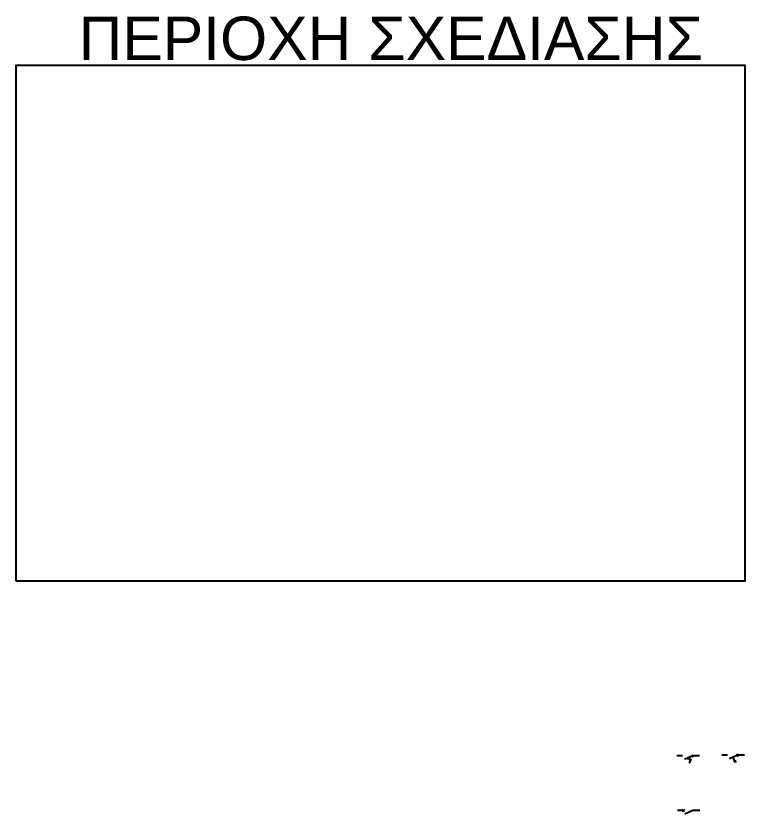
# Model space of a CAD drawing. Header units: millimetres. Extents: x 1454 to 2229, y 1378 to 1979.
# Drawn here: x 1454.4 to 1874.4, y 1479.2 to 1939 of the extents above; entities that cross this region are included whole.
import ezdxf

# ---------------------------------------------------------------- set-up
doc = ezdxf.new("R2010")
doc.units = ezdxf.units.MM
doc.styles.get("Standard").update_dxf_attribs({"font": 'arial.ttf'})

msp = doc.modelspace()

# ---------------------------------------------------------------- hatches: boundary and pattern name
h = msp.add_hatch(color=256)
h.dxf.hatch_style = 1
h.paths.add_polyline_path([(1868.78, 1510.25), (1867.89, 1509.86), (1868.86, 1508.87)])

# ---------------------------------------------------------------- linework, layer by layer
for p, q in [((1864.39, 1513.04), (1861.03, 1513.04)), ((1869.75, 1512.86), (1865.39, 1511.05)), ((1874.03, 1513.04), (1870.67, 1513.04)), ((1838.46, 1512.62), (1835.1, 1512.62)), ((1843.82, 1512.44), (1839.46, 1510.64)), ((1842.04, 1510.56), (1841.64, 1511.54)), ((1843.01, 1510.96), (1842.04, 1510.56)), ((1843.43, 1509.94), (1842.47, 1509.54)), ((1842.91, 1508.46), (1842.47, 1509.54)), ((1843.43, 1509.94), (1843.01, 1510.96)), ((1848.1, 1512.62), (1844.74, 1512.62)), ((1868.35, 1510.06), (1867.57, 1511.95)), ((1867.89, 1509.86), (1868.78, 1510.25)), ((1868.86, 1508.87), (1867.89, 1509.86)), ((1868.78, 1510.25), (1868.86, 1508.87)), ((1838.79, 1481.15), (1835.43, 1481.15)), ((1839.47, 1481.83), (1838.12, 1480.47)), ((1839.47, 1480.47), (1838.12, 1481.83)), ((1844.44, 1481.15), (1839.79, 1479.16)), ((1848.43, 1481.15), (1844.44, 1481.15))]:
    msp.add_line(p, q)
msp.add_lwpolyline([(1454.42, 1613.53), (1874.42, 1613.53), (1874.42, 1910.53), (1454.42, 1910.53)], close=True)
for centre in [(1844.26, 1512.62), (1870.19, 1513.04)]:
    msp.add_circle(centre, 0.48)

# ---------------------------------------------------------------- texts
at = {"insert": (1490.49, 1938.61), "char_height": 25, "attachment_point": 1}
msp.add_mtext_dynamic_manual_height_columns('ΠΕΡΙΟΧΗ ΣΧΕΔΙΑΣΗΣ', width=391.421, gutter_width=12.5, heights=[0], dxfattribs=at)

doc.saveas('drawing.dxf')
